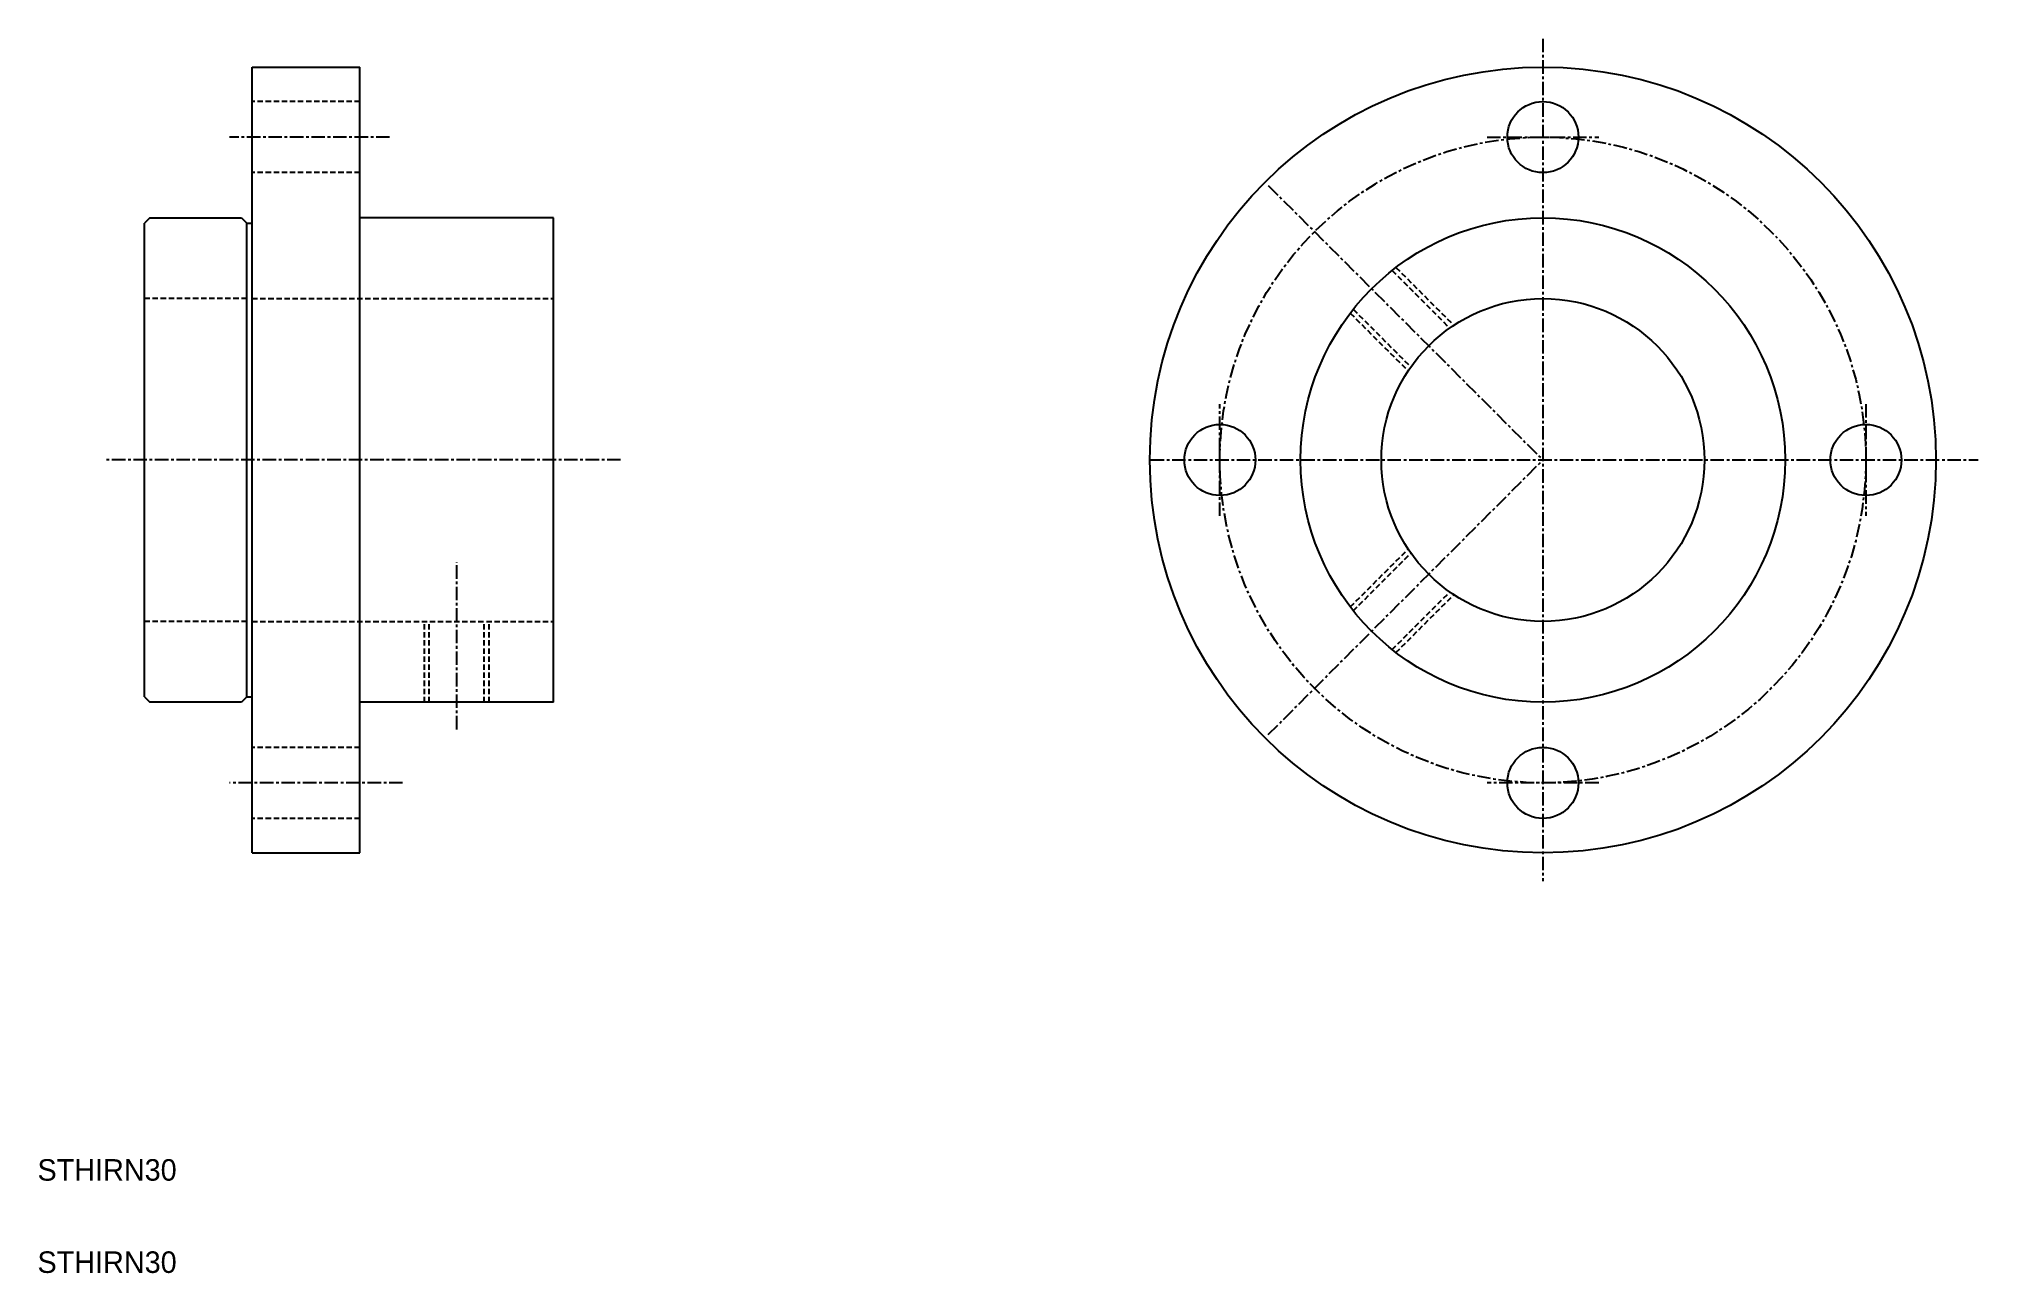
# Model space of a CAD drawing. Extents: x 10 to 190, y 10 to 125.
import ezdxf

# ---------------------------------------------------------------- set-up
doc = ezdxf.new("R2010")
doc.units = 0
doc.linetypes.add('CENTER', pattern=[2, 1.25, -0.25, 0.25, -0.25])
doc.linetypes.add('DASHED', pattern=[0.75, 0.5, -0.25])
doc.layers.get('0').update_dxf_attribs({"linetype": 'CONTINUOUS'})
doc.layers.add('CENTER', color=1, linetype='CENTER')

msp = doc.modelspace()

# ---------------------------------------------------------------- linework, layer by layer
at = {"color": 7, "linetype": 'CONTINUOUS'}
for p, q in [((29.94, 49.03), (29.94, 122.03)), ((29.94, 122.03), (39.94, 122.03)), ((39.94, 49.03), (39.94, 122.03)), ((20.44, 108.03), (19.94, 107.53)), ((19.94, 63.53), (19.94, 107.53)), ((20.44, 108.03), (28.94, 108.03)), ((28.94, 108.03), (29.44, 107.53)), ((29.44, 63.53), (29.44, 107.53)), ((29.44, 107.53), (29.94, 107.53)), ((57.94, 108.03), (39.94, 108.03)), ((57.94, 63.03), (57.94, 108.03)), ((19.94, 63.53), (20.44, 63.03)), ((29.44, 63.53), (28.94, 63.03)), ((29.44, 63.53), (29.94, 63.53)), ((28.94, 63.03), (20.44, 63.03)), ((57.94, 63.03), (39.94, 63.03)), ((29.94, 49.03), (39.94, 49.03))]:
    msp.add_line(p, q, dxfattribs=at)
at = {"color": 3, "linetype": 'DASHED'}
for p, q in [((39.94, 118.83), (29.94, 118.83)), ((39.94, 112.23), (29.94, 112.23)), ((135.82, 103.14), (141.17, 97.78)), ((136.17, 103.42), (141.55, 98.04)), ((29.44, 100.53), (19.94, 100.53)), ((29.94, 100.53), (57.94, 100.53)), ((131.93, 99.17), (137.31, 93.8)), ((132.21, 99.53), (137.56, 94.17)), ((131.93, 71.88), (137.31, 77.25)), ((132.21, 71.52), (137.56, 76.88)), ((135.82, 67.92), (141.16, 73.26)), ((136.17, 67.64), (141.55, 73.01)), ((29.44, 70.53), (19.94, 70.53)), ((29.94, 70.53), (57.94, 70.53)), ((45.94, 63.03), (45.94, 70.53)), ((46.39, 63.03), (46.39, 70.53)), ((51.49, 63.03), (51.49, 70.53)), ((51.94, 63.03), (51.94, 70.53)), ((39.94, 58.83), (29.94, 58.83)), ((39.94, 52.23), (29.94, 52.23))]:
    msp.add_line(p, q, dxfattribs=at)
at = {"color": 7, "linetype": 'CONTINUOUS'}
for centre, radius in [((149.82, 85.53), 36.5), ((149.82, 115.53), 3.3), ((149.82, 85.53), 22.5), ((149.82, 85.53), 15), ((119.82, 85.53), 3.3), ((179.82, 85.53), 3.3), ((149.82, 55.53), 3.3)]:
    msp.add_circle(centre, radius, dxfattribs=at)
at = {"layer": 'CENTER', "color": 1, "linetype": 'CENTER'}
for p, q in [((149.82, 124.67), (149.82, 46.39)), ((42.7, 115.53), (27.84, 115.53)), ((144.63, 115.53), (155.01, 115.53)), ((124.32, 111.03), (149.82, 85.53)), ((119.82, 80.33), (119.82, 90.72)), ((179.82, 90.72), (179.82, 80.33)), ((64.16, 85.53), (16.39, 85.53)), ((113.39, 85.53), (190.25, 85.53)), ((124.32, 60.02), (149.82, 85.53)), ((48.94, 60.5), (48.94, 76.04)), ((43.91, 55.53), (27.84, 55.53)), ((155.01, 55.53), (144.63, 55.53))]:
    msp.add_line(p, q, dxfattribs=at)
msp.add_circle((149.82, 85.53), 30, dxfattribs=at)

# ---------------------------------------------------------------- texts
at = {"color": 7, "linetype": 'CONTINUOUS'}
for p in [(10, 18.57), (10, 10)]:
    msp.add_text('STHIRN30', height=2, dxfattribs=at).set_placement(p)

doc.saveas('drawing.dxf')
